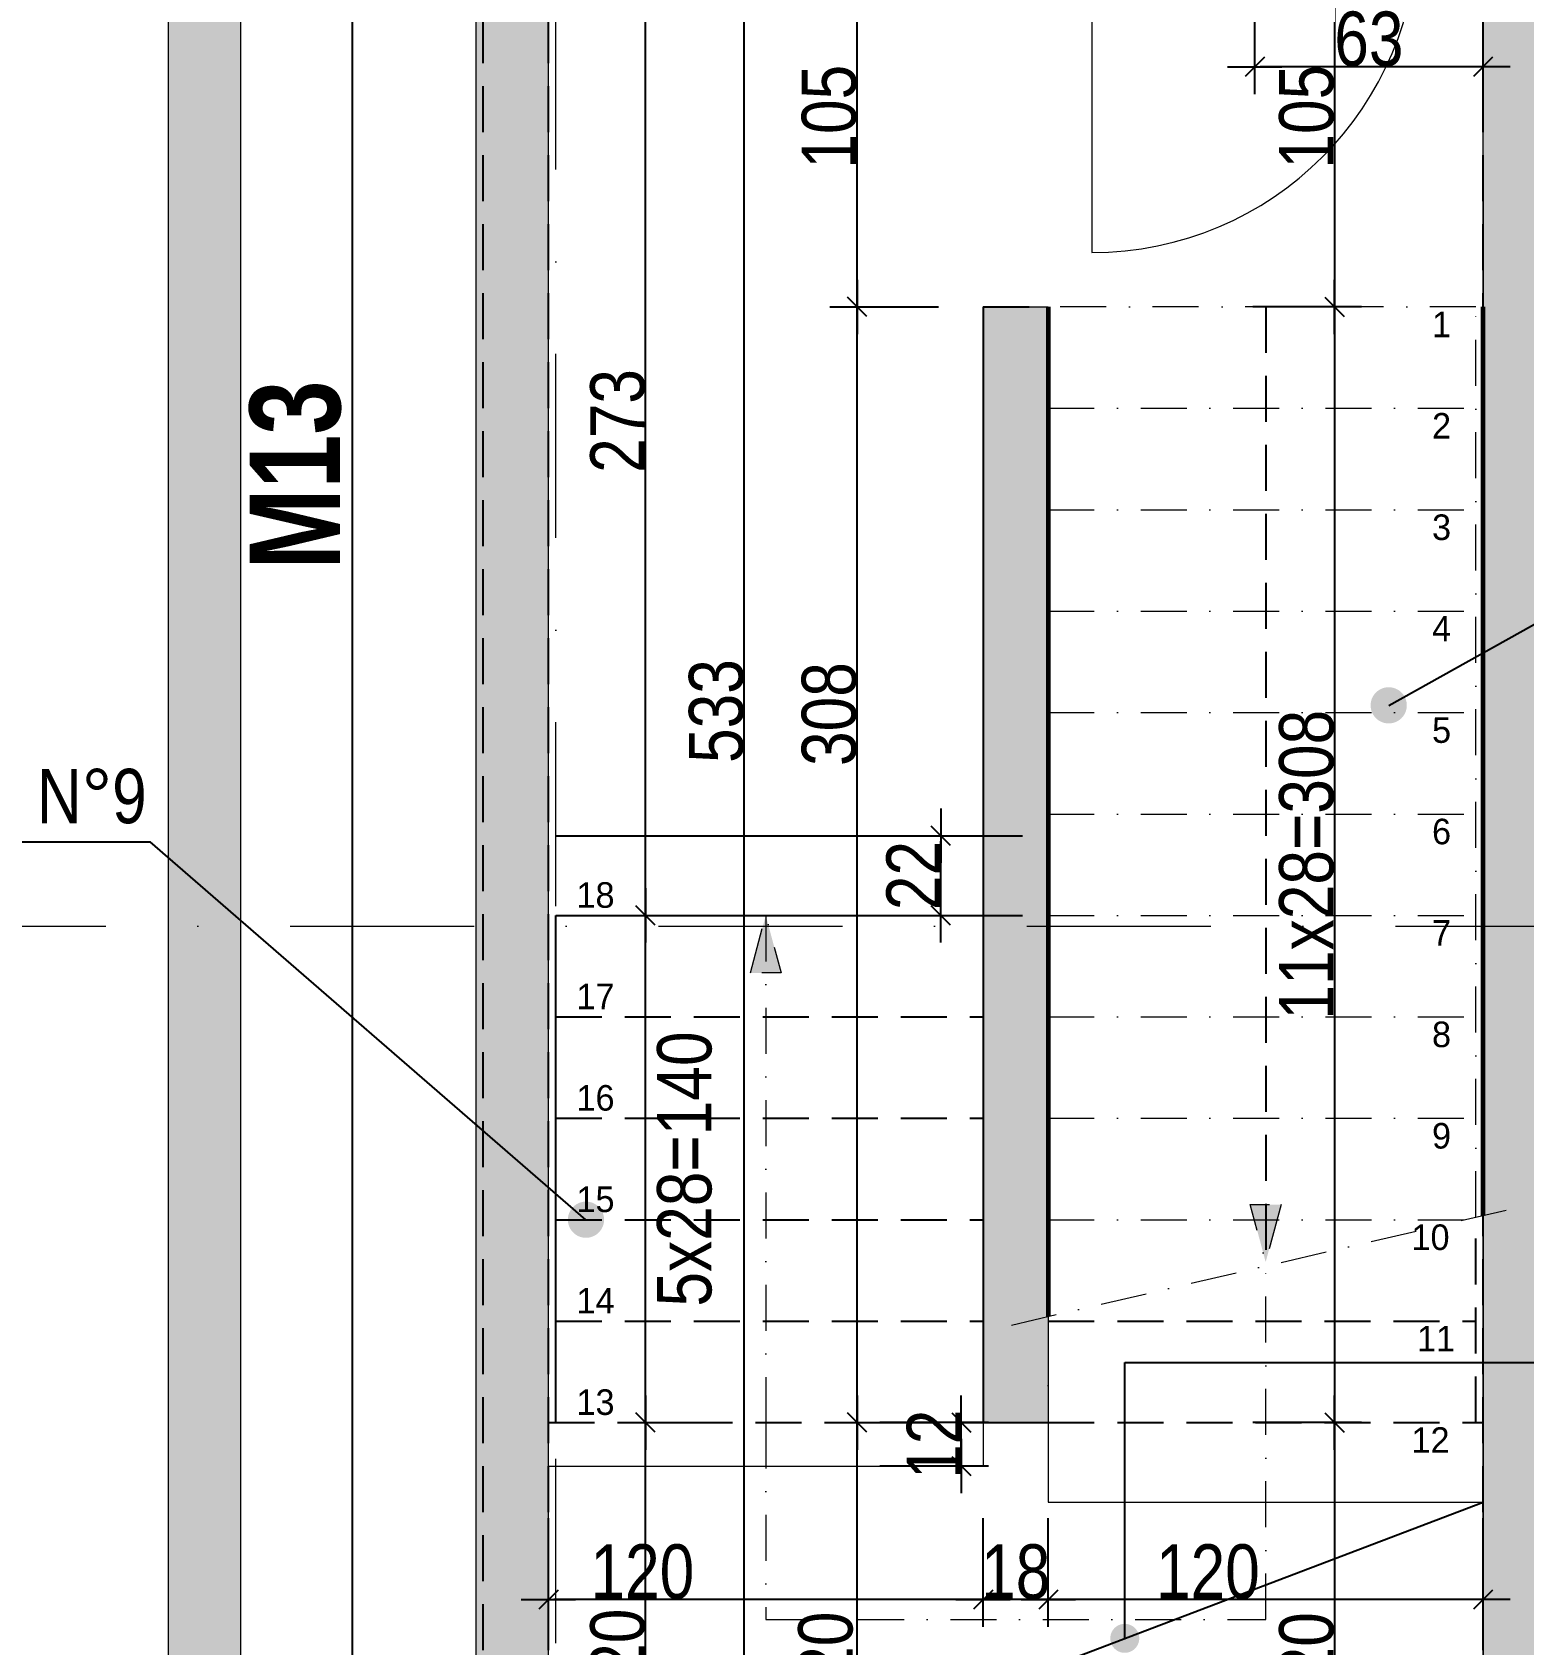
# Model space of a CAD drawing. Header units: centimetres. Extents: x 10803 to 23268, y -4986 to -786.
# Drawn here: x 13405 to 13816.7, y -3668 to -3222.8 of the extents above; entities that cross this region are included whole.
import ezdxf
from ezdxf.enums import TextEntityAlignment as Align

# ---------------------------------------------------------------- set-up
doc = ezdxf.new("R2010")
doc.units = ezdxf.units.CM
doc.header["$PDMODE"] = 1
doc.header["$PDSIZE"] = -2
doc.linetypes.add('CACHEX2', pattern=[19.05, 12.7, -6.35])
doc.linetypes.add('TIRETPTX2', pattern=[50.8, 25.4, -12.7, 0, -12.7])
for name, color, linetype in [('01_cote_gen', 4, 'Continuous'), ('01_linteaux', 2, 'Continuous'), ('01_murs_sup', 2, 'CACHEX2'), ('01_poch_murs', 253, 'Continuous'), ('01_texte', 230, 'Continuous'), ('AA_COTES', 2, 'Continuous')]:
    doc.layers.add(name, color=color, linetype=linetype)
doc.layers.add('01_murs_coup', color=5, linetype='Continuous', lineweight=60)
doc.layers.add('01_tram_axes', color=2, linetype='TIRETPTX2', lineweight=9)
doc.styles.add('ARIAL NA', font='ARIALN.TTF')
doc.styles.add('Eurostile', font='')
doc.styles.add('impact', font='impact.ttf')
doc.styles.add('STYLE2', font='ARIALN.TTF')
doc.styles.get('Eurostile').set_extended_font_data('Eurostile')
doc.dimstyles.new('JB50', dxfattribs={"dimscale": 0.1, "dimtxt": 150, "dimasz": 15, "dimexe": 0.1, "dimexo": 0.1, "dimgap": 0.09, "dimtad": 1, "dimdec": 1, "dimdsep": 46, "dimtxsty": 'STYLE2', "dimblk1": 'BOND_G', "dimblk2": 'BOND_D', "dimsah": 1, "dimcen": 1.5, "dimdle": 0.01, "dimse1": 1, "dimse2": 1, "dimclrd": 4, "dimclre": 2, "dimclrt": 6, "dimazin": 2, "dimtfac": 2.333333, "dimtdec": 1, "dimtix": 1, "dimtmove": 2, "dimatfit": 3, "dimldrblk": 'BOND_G', "dimfxl": 1, "dimtolj": 1, "dimtzin": 0, "dimarcsym": 0})

# ---------------------------------------------------------------- blocks, each defined once
blk = doc.blocks.new('BOND_G')
at = {"layer": 'AA_COTES', "color": 0}
for p, q in [((0, -5), (0, 15)), ((5, 0), (-5, 0)), ((1.77, 1.77), (-1.77, -1.77))]:
    blk.add_line(p, q, dxfattribs=at)
blk = doc.blocks.new('BOND_D')
at = {"layer": 'AA_COTES', "color": 0}
for p, q in [((0, 5), (0, -15)), ((5, 0), (-5, 0)), ((-1.77, -1.77), (1.77, 1.77))]:
    blk.add_line(p, q, dxfattribs=at)
blk = doc.blocks.new('*D1756')
at = {"layer": '01_cote_gen', "color": 4, "lineweight": -2, "transparency": 16777216}
blk.add_line((13803.97, -3232.36), (13743.97, -3232.36), dxfattribs=at)
at = {"layer": 'Defpoints', "color": 0, "lineweight": 0, "transparency": 16777216}
for p in [(13742.47, -3215.64), (13805.47, -3215.64), (13742.47, -3232.36)]:
    blk.add_point(p, dxfattribs=at)
at = {"layer": '01_cote_gen', "color": 4, "lineweight": -2, "transparency": 16777216, "xscale": 1.5, "yscale": 1.5, "zscale": 1.5, "rotation": 180}
blk.add_blockref('BOND_D', (13742.47, -3232.36), dxfattribs=at)
at = {"layer": '01_cote_gen', "color": 4, "lineweight": -2, "transparency": 16777216, "xscale": 1.5, "yscale": 1.5, "zscale": 1.5}
blk.add_blockref('BOND_G', (13805.47, -3232.36), dxfattribs=at)
at = {"layer": '01_cote_gen', "color": 6, "lineweight": 0, "transparency": 16777216, "insert": (13773.97, -3224.69), "char_height": 15, "attachment_point": 5, "style": 'STYLE2'}
blk.add_mtext('\\A1;63', dxfattribs=at)
blk = doc.blocks.new('*D1819')
at = {"layer": '01_cote_gen', "color": 4, "lineweight": -2, "transparency": 16777216}
blk.add_line((13803.97, -3655.5), (13686.97, -3655.5), dxfattribs=at)
at = {"layer": 'Defpoints', "color": 0, "lineweight": 0, "transparency": 16777216}
for p in [(13685.47, -3606.61), (13805.47, -3648.2), (13685.47, -3655.5)]:
    blk.add_point(p, dxfattribs=at)
at = {"layer": '01_cote_gen', "color": 4, "lineweight": -2, "transparency": 16777216, "xscale": 1.5, "yscale": 1.5, "zscale": 1.5, "rotation": 180}
blk.add_blockref('BOND_D', (13685.47, -3655.5), dxfattribs=at)
at = {"layer": '01_cote_gen', "color": 4, "lineweight": -2, "transparency": 16777216, "xscale": 1.5, "yscale": 1.5, "zscale": 1.5}
blk.add_blockref('BOND_G', (13805.47, -3655.5), dxfattribs=at)
at = {"layer": '01_cote_gen', "color": 6, "lineweight": 0, "transparency": 16777216, "insert": (13729.52, -3647.83), "char_height": 15, "attachment_point": 5, "style": 'STYLE2'}
blk.add_mtext('\\A1;120', dxfattribs=at)
blk = doc.blocks.new('*D1820')
at = {"layer": '01_cote_gen', "color": 4, "lineweight": -2, "transparency": 16777216}
blk.add_line((13683.97, -3655.5), (13668.97, -3655.5), dxfattribs=at)
at = {"layer": 'Defpoints', "color": 0, "lineweight": 0, "transparency": 16777216}
for p in [(13667.47, -3606.61), (13685.47, -3606.61), (13667.47, -3655.5)]:
    blk.add_point(p, dxfattribs=at)
at = {"layer": '01_cote_gen', "color": 4, "lineweight": -2, "transparency": 16777216, "xscale": 1.5, "yscale": 1.5, "zscale": 1.5, "rotation": 180}
blk.add_blockref('BOND_D', (13667.47, -3655.5), dxfattribs=at)
at = {"layer": '01_cote_gen', "color": 4, "lineweight": -2, "transparency": 16777216, "xscale": 1.5, "yscale": 1.5, "zscale": 1.5}
blk.add_blockref('BOND_G', (13685.47, -3655.5), dxfattribs=at)
at = {"layer": '01_cote_gen', "color": 6, "lineweight": 0, "transparency": 16777216, "insert": (13676.47, -3647.83), "char_height": 15, "attachment_point": 5, "style": 'STYLE2'}
blk.add_mtext('\\A1;18', dxfattribs=at)
blk = doc.blocks.new('*D1821')
at = {"layer": '01_cote_gen', "color": 4, "lineweight": -2, "transparency": 16777216}
blk.add_line((13665.97, -3655.5), (13548.97, -3655.5), dxfattribs=at)
at = {"layer": 'Defpoints', "color": 0, "lineweight": 0, "transparency": 16777216}
for p in [(13667.47, -3606.61), (13547.47, -3621.71), (13547.47, -3655.5)]:
    blk.add_point(p, dxfattribs=at)
at = {"layer": '01_cote_gen', "color": 4, "lineweight": -2, "transparency": 16777216, "xscale": 1.5, "yscale": 1.5, "zscale": 1.5, "rotation": 180}
blk.add_blockref('BOND_D', (13547.47, -3655.5), dxfattribs=at)
at = {"layer": '01_cote_gen', "color": 4, "lineweight": -2, "transparency": 16777216, "xscale": 1.5, "yscale": 1.5, "zscale": 1.5}
blk.add_blockref('BOND_G', (13667.47, -3655.5), dxfattribs=at)
at = {"layer": '01_cote_gen', "color": 6, "lineweight": 0, "transparency": 16777216, "insert": (13573.39, -3647.83), "char_height": 15, "attachment_point": 5, "style": 'STYLE2'}
blk.add_mtext('\\A1;120', dxfattribs=at)
blk = doc.blocks.new('*D1472')
at = {"layer": '01_cote_gen', "color": 4, "lineweight": -2, "transparency": 16777216}
blk.add_line((13367.37, -3725.11), (13367.37, -3045.11), dxfattribs=at)
at = {"layer": 'Defpoints', "color": 0, "lineweight": 0, "transparency": 16777216}
for p in [(13367.37, -3043.61), (13419.95, -3043.61), (13389.87, -3726.61)]:
    blk.add_point(p, dxfattribs=at)
at = {"layer": '01_cote_gen', "color": 4, "lineweight": -2, "transparency": 16777216, "xscale": 1.5, "yscale": 1.5, "zscale": 1.5}
for name, p, rotation in [('BOND_D', (13367.37, -3043.61), 90), ('BOND_G', (13367.37, -3726.61), 270)]:
    blk.add_blockref(name, p, dxfattribs=dict(at, rotation=rotation))
at = {"layer": '01_cote_gen', "color": 6, "lineweight": 0, "transparency": 16777216, "insert": (13359.7, -3385.11), "char_height": 15, "attachment_point": 5, "rotation": 90, "style": 'STYLE2'}
blk.add_mtext('\\A1;683', dxfattribs=at)
blk = doc.blocks.new('*D1824')
at = {"layer": '01_cote_gen', "color": 4, "lineweight": -2, "transparency": 16777216}
blk.add_line((13396.68, -3725.11), (13396.68, -3065.11), dxfattribs=at)
at = {"layer": 'Defpoints', "color": 0, "lineweight": 0, "transparency": 16777216}
for p in [(13396.68, -3063.61), (13462.47, -3063.61), (13426.98, -3726.61)]:
    blk.add_point(p, dxfattribs=at)
at = {"layer": '01_cote_gen', "color": 4, "lineweight": -2, "transparency": 16777216, "xscale": 1.5, "yscale": 1.5, "zscale": 1.5}
for name, p, rotation in [('BOND_D', (13396.68, -3063.61), 90), ('BOND_G', (13396.68, -3726.61), 270)]:
    blk.add_blockref(name, p, dxfattribs=dict(at, rotation=rotation))
at = {"layer": '01_cote_gen', "color": 6, "lineweight": 0, "transparency": 16777216, "insert": (13389.02, -3395.11), "char_height": 15, "attachment_point": 5, "rotation": 90, "style": 'STYLE2'}
blk.add_mtext('\\A1;663', dxfattribs=at)
blk = doc.blocks.new('*D1828')
at = {"layer": '01_cote_gen', "color": 4, "lineweight": -2, "transparency": 16777216}
blk.add_line((13632.67, -3725.11), (13632.67, -3608.11), dxfattribs=at)
at = {"layer": 'Defpoints', "color": 0, "lineweight": 0, "transparency": 16777216}
for p in [(13632.67, -3606.61), (13676.47, -3606.61), (13645.13, -3726.61)]:
    blk.add_point(p, dxfattribs=at)
at = {"layer": '01_cote_gen', "color": 4, "lineweight": -2, "transparency": 16777216, "xscale": 1.5, "yscale": 1.5, "zscale": 1.5}
for name, p, rotation in [('BOND_D', (13632.67, -3606.61), 90), ('BOND_G', (13632.67, -3726.61), 270)]:
    blk.add_blockref(name, p, dxfattribs=dict(at, rotation=rotation))
at = {"layer": '01_cote_gen', "color": 6, "lineweight": 0, "transparency": 16777216, "insert": (13624.02, -3673.14), "char_height": 15, "attachment_point": 5, "rotation": 90, "style": 'STYLE2'}
blk.add_mtext('\\A1;120', dxfattribs=at)
blk = doc.blocks.new('*D1829')
at = {"layer": '01_cote_gen', "color": 4, "lineweight": -2, "transparency": 16777216}
blk.add_line((13632.67, -3605.11), (13632.67, -3300.11), dxfattribs=at)
at = {"layer": 'Defpoints', "color": 0, "lineweight": 0, "transparency": 16777216}
for p in [(13632.67, -3298.61), (13667.47, -3298.61), (13676.47, -3606.61)]:
    blk.add_point(p, dxfattribs=at)
at = {"layer": '01_cote_gen', "color": 4, "lineweight": -2, "transparency": 16777216, "xscale": 1.5, "yscale": 1.5, "zscale": 1.5}
for name, p, rotation in [('BOND_D', (13632.67, -3298.61), 90), ('BOND_G', (13632.67, -3606.61), 270)]:
    blk.add_blockref(name, p, dxfattribs=dict(at, rotation=rotation))
at = {"layer": '01_cote_gen', "color": 6, "lineweight": 0, "transparency": 16777216, "insert": (13625, -3411.02), "char_height": 15, "attachment_point": 5, "rotation": 90, "style": 'STYLE2'}
blk.add_mtext('\\A1;308', dxfattribs=at)
blk = doc.blocks.new('*D1830')
at = {"layer": '01_cote_gen', "color": 4, "lineweight": -2, "transparency": 16777216}
blk.add_line((13601.52, -3725.11), (13601.52, -3195.11), dxfattribs=at)
at = {"layer": 'Defpoints', "color": 0, "lineweight": 0, "transparency": 16777216}
for p in [(13601.52, -3193.61), (13622.69, -3193.61), (13609.02, -3726.61)]:
    blk.add_point(p, dxfattribs=at)
at = {"layer": '01_cote_gen', "color": 4, "lineweight": -2, "transparency": 16777216, "xscale": 1.5, "yscale": 1.5, "zscale": 1.5}
for name, p, rotation in [('BOND_D', (13601.52, -3193.61), 90), ('BOND_G', (13601.52, -3726.61), 270)]:
    blk.add_blockref(name, p, dxfattribs=dict(at, rotation=rotation))
at = {"layer": '01_cote_gen', "color": 6, "lineweight": 0, "transparency": 16777216, "insert": (13593.85, -3410.19), "char_height": 15, "attachment_point": 5, "rotation": 90, "style": 'STYLE2'}
blk.add_mtext('\\A1;533', dxfattribs=at)
blk = doc.blocks.new('*D1832')
at = {"layer": '01_cote_gen', "color": 4, "lineweight": -2, "transparency": 16777216}
blk.add_line((13632.67, -3297.11), (13632.67, -3195.11), dxfattribs=at)
at = {"layer": 'Defpoints', "color": 0, "lineweight": 0, "transparency": 16777216}
for p in [(13632.67, -3193.61), (13655.17, -3193.61), (13655.17, -3298.61)]:
    blk.add_point(p, dxfattribs=at)
at = {"layer": '01_cote_gen', "color": 4, "lineweight": -2, "transparency": 16777216, "xscale": 1.5, "yscale": 1.5, "zscale": 1.5}
for name, p, rotation in [('BOND_D', (13632.67, -3193.61), 90), ('BOND_G', (13632.67, -3298.61), 270)]:
    blk.add_blockref(name, p, dxfattribs=dict(at, rotation=rotation))
at = {"layer": '01_cote_gen', "color": 6, "lineweight": 0, "transparency": 16777216, "insert": (13625, -3246.11), "char_height": 15, "attachment_point": 5, "rotation": 90, "style": 'STYLE2'}
blk.add_mtext('\\A1;105', dxfattribs=at)
blk = doc.blocks.new('*D2102')
at = {"layer": '01_poch_murs', "color": 4, "lineweight": -2, "transparency": 16777216}
blk.add_line((13764.45, -3195.11), (13764.45, -3297.11), dxfattribs=at)
at = {"layer": 'Defpoints', "color": 0, "lineweight": 0, "transparency": 16777216}
for p in [(13761.51, -3193.61), (13761.51, -3298.61), (13764.45, -3298.61)]:
    blk.add_point(p, dxfattribs=at)
at = {"layer": '01_poch_murs', "color": 4, "lineweight": -2, "transparency": 16777216, "xscale": 1.5, "yscale": 1.5, "zscale": 1.5}
for name, p, rotation in [('BOND_G', (13764.45, -3193.61), 90), ('BOND_D', (13764.45, -3298.61), 270)]:
    blk.add_blockref(name, p, dxfattribs=dict(at, rotation=rotation))
at = {"layer": '01_poch_murs', "color": 6, "lineweight": 0, "transparency": 16777216, "insert": (13756.79, -3246.11), "char_height": 15, "attachment_point": 5, "rotation": 90, "style": 'STYLE2'}
blk.add_mtext('\\A1;105', dxfattribs=at)
blk = doc.blocks.new('*D2103')
at = {"layer": '01_poch_murs', "color": 4, "lineweight": -2, "transparency": 16777216}
blk.add_line((13764.45, -3300.11), (13764.45, -3605.11), dxfattribs=at)
at = {"layer": 'Defpoints', "color": 0, "lineweight": 0, "transparency": 16777216}
for p in [(13771.95, -3298.61), (13764.45, -3606.61), (13771.95, -3606.61)]:
    blk.add_point(p, dxfattribs=at)
at = {"layer": '01_poch_murs', "color": 4, "lineweight": -2, "transparency": 16777216, "xscale": 1.5, "yscale": 1.5, "zscale": 1.5}
for name, p, rotation in [('BOND_G', (13764.45, -3298.61), 90), ('BOND_D', (13764.45, -3606.61), 270)]:
    blk.add_blockref(name, p, dxfattribs=dict(at, rotation=rotation))
at = {"layer": '01_poch_murs', "color": 6, "lineweight": 0, "transparency": 16777216, "insert": (13756.79, -3452.61), "char_height": 15, "attachment_point": 5, "rotation": 90, "style": 'STYLE2'}
blk.add_mtext('\\A1;11x28=308', dxfattribs=at)
blk = doc.blocks.new('*D2104')
at = {"layer": '01_poch_murs', "color": 4, "lineweight": -2, "transparency": 16777216}
blk.add_line((13764.45, -3608.11), (13764.45, -3725.11), dxfattribs=at)
at = {"layer": 'Defpoints', "color": 0, "lineweight": 0, "transparency": 16777216}
for p in [(13756.95, -3606.61), (13756.95, -3726.61), (13764.45, -3726.61)]:
    blk.add_point(p, dxfattribs=at)
at = {"layer": '01_poch_murs', "color": 4, "lineweight": -2, "transparency": 16777216, "xscale": 1.5, "yscale": 1.5, "zscale": 1.5}
for name, p, rotation in [('BOND_G', (13764.45, -3606.61), 90), ('BOND_D', (13764.45, -3726.61), 270)]:
    blk.add_blockref(name, p, dxfattribs=dict(at, rotation=rotation))
at = {"layer": '01_poch_murs', "color": 6, "lineweight": 0, "transparency": 16777216, "insert": (13756.79, -3673.29), "char_height": 15, "attachment_point": 5, "rotation": 90, "style": 'STYLE2'}
blk.add_mtext('\\A1;120', dxfattribs=at)
blk = doc.blocks.new('*D2105')
at = {"layer": '01_poch_murs', "color": 4, "lineweight": -2, "transparency": 16777216}
blk.add_line((13574.27, -3725.11), (13574.27, -3608.11), dxfattribs=at)
at = {"layer": 'Defpoints', "color": 0, "lineweight": 0, "transparency": 16777216}
for p in [(13574.27, -3606.61), (13594.02, -3606.61), (13594.02, -3726.61)]:
    blk.add_point(p, dxfattribs=at)
at = {"layer": '01_poch_murs', "color": 4, "lineweight": -2, "transparency": 16777216, "xscale": 1.5, "yscale": 1.5, "zscale": 1.5}
for name, p, rotation in [('BOND_D', (13574.27, -3606.61), 90), ('BOND_G', (13574.27, -3726.61), 270)]:
    blk.add_blockref(name, p, dxfattribs=dict(at, rotation=rotation))
at = {"layer": '01_poch_murs', "color": 6, "lineweight": 0, "transparency": 16777216, "insert": (13566.61, -3672.32), "char_height": 15, "attachment_point": 5, "rotation": 90, "style": 'STYLE2'}
blk.add_mtext('\\A1;120', dxfattribs=at)
blk = doc.blocks.new('*D2106')
at = {"layer": '01_poch_murs', "color": 4, "lineweight": -2, "transparency": 16777216}
blk.add_line((13574.27, -3605.11), (13574.27, -3468.11), dxfattribs=at)
at = {"layer": 'Defpoints', "color": 0, "lineweight": 0, "transparency": 16777216}
for p in [(13574.27, -3466.61), (13581.77, -3466.61), (13581.77, -3606.61)]:
    blk.add_point(p, dxfattribs=at)
at = {"layer": '01_poch_murs', "color": 4, "lineweight": -2, "transparency": 16777216, "xscale": 1.5, "yscale": 1.5, "zscale": 1.5}
for name, p, rotation in [('BOND_D', (13574.27, -3466.61), 90), ('BOND_G', (13574.27, -3606.61), 270)]:
    blk.add_blockref(name, p, dxfattribs=dict(at, rotation=rotation))
at = {"layer": '01_poch_murs', "color": 6, "lineweight": 0, "transparency": 16777216, "insert": (13585.07, -3536.61), "char_height": 15, "attachment_point": 5, "rotation": 90, "style": 'STYLE2'}
blk.add_mtext('\\A1;5x28=140', dxfattribs=at)
blk = doc.blocks.new('*D2107')
at = {"layer": '01_poch_murs', "color": 4, "lineweight": -2, "transparency": 16777216}
blk.add_line((13574.27, -3465.11), (13574.27, -3195.11), dxfattribs=at)
at = {"layer": 'Defpoints', "color": 0, "lineweight": 0, "transparency": 16777216}
for p in [(13574.27, -3193.61), (13581.77, -3193.61), (13581.77, -3466.61)]:
    blk.add_point(p, dxfattribs=at)
at = {"layer": '01_poch_murs', "color": 4, "lineweight": -2, "transparency": 16777216, "xscale": 1.5, "yscale": 1.5, "zscale": 1.5}
for name, p, rotation in [('BOND_D', (13574.27, -3193.61), 90), ('BOND_G', (13574.27, -3466.61), 270)]:
    blk.add_blockref(name, p, dxfattribs=dict(at, rotation=rotation))
at = {"layer": '01_poch_murs', "color": 6, "lineweight": 0, "transparency": 16777216, "insert": (13566.61, -3330.11), "char_height": 15, "attachment_point": 5, "rotation": 90, "style": 'STYLE2'}
blk.add_mtext('\\A1;273', dxfattribs=at)
blk = doc.blocks.new('*D2108')
at = {"layer": '01_poch_murs', "color": 4, "lineweight": -2, "transparency": 16777216}
blk.add_line((13655.8, -3465.11), (13655.8, -3446.11), dxfattribs=at)
at = {"layer": 'Defpoints', "color": 0, "lineweight": 0, "transparency": 16777216}
for p in [(13655.8, -3444.61), (13658.42, -3444.61), (13658.42, -3466.61)]:
    blk.add_point(p, dxfattribs=at)
at = {"layer": '01_poch_murs', "color": 4, "lineweight": -2, "transparency": 16777216, "xscale": 1.5, "yscale": 1.5, "zscale": 1.5}
for name, p, rotation in [('BOND_D', (13655.8, -3444.61), 90), ('BOND_G', (13655.8, -3466.61), 270)]:
    blk.add_blockref(name, p, dxfattribs=dict(at, rotation=rotation))
at = {"layer": '01_poch_murs', "color": 6, "lineweight": 0, "transparency": 16777216, "insert": (13648.26, -3455.61), "char_height": 15, "attachment_point": 5, "rotation": 90, "style": 'STYLE2'}
blk.add_mtext('\\A1;22', dxfattribs=at)
blk = doc.blocks.new('*D2109')
at = {"layer": '01_poch_murs', "color": 4, "lineweight": -2, "transparency": 16777216}
for p, q in [((13661.44, -3605.11), (13661.44, -3603.61)), ((13661.44, -3618.61), (13661.44, -3606.61)), ((13661.44, -3620.11), (13661.44, -3621.61))]:
    blk.add_line(p, q, dxfattribs=at)
at = {"layer": 'Defpoints', "color": 0, "lineweight": 0, "transparency": 16777216}
for p in [(13661.44, -3606.61), (13662.5, -3606.61), (13662.5, -3618.61)]:
    blk.add_point(p, dxfattribs=at)
at = {"layer": '01_poch_murs', "color": 4, "lineweight": -2, "transparency": 16777216, "xscale": 1.5, "yscale": 1.5, "zscale": 1.5}
for name, p, rotation in [('BOND_D', (13661.44, -3606.61), 270), ('BOND_G', (13661.44, -3618.61), 90)]:
    blk.add_blockref(name, p, dxfattribs=dict(at, rotation=rotation))
at = {"layer": '01_poch_murs', "color": 6, "lineweight": 0, "transparency": 16777216, "insert": (13653.9, -3612.61), "char_height": 15, "attachment_point": 5, "rotation": 90, "style": 'STYLE2'}
blk.add_mtext('\\A1;12', dxfattribs=at)

msp = doc.modelspace()

# ---------------------------------------------------------------- hatches: boundary and pattern name
at = {"layer": '01_murs_sup'}
h = msp.add_hatch(dxfattribs=at)
h.set_pattern_fill('DASH', color=256, scale=2.5, angle=135)
h.set_pattern_definition([(135, (-5244.812, -7128.725), (-11.2253202, 9e-16), [7.9375, -7.9375])])
h.paths.add_polyline_path([(12384.51, -3726.61), (12106.45, -3726.61), (12106.45, -3223.61), (12081.45, -3223.61), (12081.45, -3726.61), (11493.95, -3726.61), (11493.95, -3223.59), (11488.95, -3223.59), (11473.95, -3223.59), (11473.95, -3726.57), (11408.95, -3726.57), (11408.95, -3113.59), (11493.95, -3113.59), (11493.95, -2875.41), (11473.95, -2875.41), (11473.95, -3093.59), (11388.95, -3093.59), (11388.95, -3881.61), (11493.95, -3881.61), (11493.95, -3751.61), (12384.51, -3751.61)])
h.paths.add_polyline_path([(11473.95, -3751.61), (11473.95, -3861.61), (11408.95, -3861.61), (11408.95, -3751.61)], flags=16)
edge = h.paths.add_edge_path(flags=0)
edge.add_arc((11443.01, -3806.61), 3.91, 0, 360)
h.paths.add_polyline_path([(12680.87, -3716.61), (12660.87, -3716.61), (12660.87, -3726.61), (12384.51, -3726.61), (12384.51, -3751.61), (12680.87, -3751.61)])
h.paths.add_polyline_path([(12680.87, -3223.61), (12660.87, -3223.61), (12660.87, -3716.61), (12680.87, -3716.61)])
h.paths.add_polyline_path([(14924.47, -3243.66), (14924.47, -3223.66), (14899.47, -3223.66), (14899.47, -3228.63), (14899.47, -3726.61), (14639.47, -3726.61), (14639.47, -3716.61), (14619.47, -3716.61), (14619.47, -3726.61), (14105.47, -3726.61), (14105.47, -3716.61), (14085.47, -3716.61), (14085.47, -3726.61), (13825.47, -3726.61), (13825.47, -3173.61), (13801.11, -3173.61), (13801.11, -3193.61), (13805.47, -3193.61), (13805.47, -3726.61), (13547.47, -3726.61), (13547.47, -3193.61), (13697.91, -3193.61), (13697.91, -3173.61), (13529.47, -3173.61), (13529.47, -3726.61), (13279.74, -3726.61), (13279.74, -3716.61), (13259.74, -3716.61), (13259.74, -3726.61), (12702.87, -3726.61), (12702.87, -3716.61), (12682.87, -3716.61), (12682.87, -3751.61), (13442.47, -3751.61), (13442.47, -3885.55), (13547.47, -3885.55), (13547.47, -3751.61), (14191.98, -3751.61), (14191.98, -3821.61), (14271.98, -3821.61), (14271.98, -3751.61), (14899.47, -3751.61), (14899.47, -4678.51), (16283.47, -4678.51), (16283.47, -4653.51), (14924.47, -4653.51), (14924.47, -4403.12), (15515.68, -4403.12), (15515.68, -4548.6), (16058.43, -4548.6), (16058.43, -4548.6), (16078.43, -4548.6), (16078.43, -4418.71), (16058.43, -4418.71), (16058.43, -4528.6), (15533.68, -4528.6), (15533.68, -4075.81), (15749.46, -4075.81), (15749.46, -4055.81), (15533.68, -4055.81), (15533.68, -3665.4), (15515.68, -3665.4), (15515.68, -4383.12), (14924.47, -4383.12)])
h.paths.add_polyline_path([(13462.47, -3751.61), (13527.47, -3751.61), (13527.47, -3865.55), (13462.47, -3865.55)], flags=16)
edge = h.paths.add_edge_path(flags=0)
edge.add_arc((13494.97, -3810.55), 3.91, 0, 360)
h.paths.add_polyline_path([(14211.98, -3751.61), (14251.98, -3751.61), (14251.98, -3801.61), (14211.98, -3801.61)], flags=16)
h.paths.add_polyline_path([(13279.74, -3223.59), (13259.74, -3223.59), (13259.74, -3716.61), (13279.74, -3716.61)], flags=17)
h.paths.add_polyline_path([(12702.87, -3223.61), (12682.87, -3223.61), (12682.87, -3716.61), (12702.87, -3716.61)])
at = {"layer": '01_poch_murs', "lineweight": 0}
h = msp.add_hatch(color=256, dxfattribs=at)
h.dxf.hatch_style = 1
h.paths.add_polyline_path([(14924.47, -3303.67), (14899.47, -3303.67), (14899.47, -3726.61), (14639.47, -3726.61), (14639.47, -3303.67), (14619.47, -3303.67), (14619.47, -3726.61), (14105.47, -3726.61), (14105.47, -3303.64), (14085.47, -3303.64), (14085.47, -3726.61), (13825.47, -3726.61), (13825.47, -3173.61), (13793.47, -3173.61), (13793.47, -3193.61), (13805.47, -3193.61), (13805.47, -3726.61), (13547.47, -3726.61), (13547.47, -3193.61), (13691.47, -3193.61), (13691.47, -3173.61), (13527.47, -3173.61), (13527.47, -3865.65), (13462.47, -3865.65), (13462.47, -3063.61), (13559.47, -3063.61), (13559.47, -2959.75), (13539.47, -2959.75), (13539.47, -3043.61), (13442.47, -3043.61), (13442.47, -3885.65), (13547.47, -3885.65), (13547.47, -3751.61), (14191.98, -3751.61), (14191.98, -3821.61), (14899.47, -3821.61), (14899.47, -4202.74), (14924.47, -4202.74), (14924.47, -4075.61), (14924.47, -4075.61), (14924.47, -4055.61), (14924.47, -4055.61), (14924.47, -3801.61), (14211.98, -3801.61), (14211.98, -3751.61), (14924.47, -3751.61)])
h = msp.add_hatch(color=256, dxfattribs=at)
h.dxf.hatch_style = 1
h.paths.add_polyline_path([(13685.47, -3298.61), (13667.47, -3298.61), (13667.47, -3606.61), (13685.47, -3606.61)])
at = {"layer": '01_tram_axes', "ltscale": 0.5}
for points in [[(13603.22, -3482.49), (13607.47, -3466.61), (13611.72, -3482.49)], [(13749.72, -3546.42), (13745.47, -3562.3), (13741.22, -3546.42)]]:
    msp.add_hatch(color=256, dxfattribs=at).paths.add_polyline_path(points)

# ---------------------------------------------------------------- linework, layer by layer
at = {"layer": '01_linteaux', "lineweight": 0}
for p, q in [((13697.47, -3193.61), (13697.47, -3283.61)), ((13667.47, -3606.61), (13667.47, -3618.61)), ((13685.47, -3606.61), (13685.47, -3628.61)), ((13547.47, -3618.61), (13667.47, -3618.61)), ((13685.47, -3628.61), (13805.47, -3628.61))]:
    msp.add_line(p, q, dxfattribs=at)
msp.add_arc((13697.47, -3193.61), 90, 270, 0, dxfattribs=at)
at = {"layer": '01_murs_coup', "lineweight": 18}
for p, q in [((13442.47, -3043.61), (13442.47, -3885.65)), ((13462.47, -3063.61), (13462.47, -3865.65)), ((13527.47, -3865.65), (13527.47, -3173.61)), ((13805.47, -3726.61), (13805.47, -3193.61)), ((13667.47, -3298.61), (13667.47, -3606.61)), ((13685.47, -3298.61), (13685.47, -3606.61))]:
    msp.add_line(p, q, dxfattribs=at)
at = {"layer": '01_murs_coup', "lineweight": 5}
for p, q in [((13547.47, -3726.61), (13547.47, -3193.61)), ((13805.47, -3726.61), (13805.47, -3193.61)), ((13805.47, -3266.61), (13805.47, -3726.61)), ((13667.47, -3298.61), (13667.47, -3606.61)), ((13667.47, -3298.61), (13685.47, -3298.61)), ((13685.47, -3298.61), (13685.47, -3606.61)), ((13667.47, -3606.61), (13685.47, -3606.61))]:
    msp.add_line(p, q, dxfattribs=at)
at = {"layer": '01_murs_coup'}
for p, q in [((13685.47, -3298.61), (13685.47, -3577.32)), ((13805.47, -3549.45), (13805.47, -3298.61))]:
    msp.add_line(p, q, dxfattribs=at)
at = {"layer": '01_murs_sup'}
for p, q in [((13529.47, -3726.61), (13529.47, -3173.61)), ((13547.47, -3726.61), (13547.47, -3193.61)), ((13805.47, -3726.61), (13805.47, -3193.61)), ((13805.47, -3726.61), (13805.47, -3193.61)), ((13667.47, -3298.61), (13685.47, -3298.61)), ((13745.47, -3298.61), (13745.47, -3562.3)), ((13549.47, -3494.61), (13667.47, -3494.61)), ((13549.47, -3522.61), (13667.47, -3522.61)), ((13549.47, -3550.61), (13667.47, -3550.61)), ((13803.47, -3606.61), (13803.47, -3549.91)), ((13549.47, -3578.61), (13667.47, -3578.61)), ((13685.47, -3578.61), (13803.47, -3578.61)), ((13547.47, -3606.61), (13667.47, -3606.61)), ((13685.47, -3606.61), (13805.47, -3606.61))]:
    msp.add_line(p, q, dxfattribs=at)
at = {"layer": '01_murs_sup', "linetype": 'Continuous'}
for p, q in [((13667.47, -3298.61), (13667.47, -3606.61)), ((13549.47, -3444.61), (13667.47, -3444.61)), ((13549.47, -3466.61), (13667.47, -3466.61)), ((13549.47, -3606.61), (13549.47, -3466.61)), ((13667.47, -3606.61), (13685.47, -3606.61))]:
    msp.add_line(p, q, dxfattribs=at)
at = {"layer": '01_texte'}
for p, q in [((13493.37, -3759.45), (13493.37, -2093.61)), ((13779.44, -3408.61), (13897.11, -3343.04)), ((13281.52, -3446.28), (13437.54, -3446.28)), ((13557.83, -3550.61), (13437.54, -3446.28)), ((13706.57, -3666.18), (13706.57, -3590)), ((13706.57, -3590), (14078, -3590)), ((13547.47, -3726.61), (13805.47, -3628.61))]:
    msp.add_line(p, q, dxfattribs=at)
for points, const_width in [([(13776.94, -3408.61, 1), (13781.94, -3408.61, 1)], 5), ([(13555.33, -3550.61, 1), (13560.33, -3550.61, 1)], 5), ([(13704.57, -3666.18, 1), (13708.57, -3666.18, 1)], 4)]:
    msp.add_lwpolyline(points, format="xyb", close=True, dxfattribs=dict(at, const_width=const_width))
at = {"layer": '01_tram_axes', "ltscale": 2}
for p, q in [((13549.47, -3972.57), (13549.47, -1286.96)), ((11035.37, -3469.61), (18676.4, -3469.61))]:
    msp.add_line(p, q, dxfattribs=at)
at = {"layer": '01_tram_axes', "ltscale": 0.5}
for p, q in [((13803.47, -3298.61), (13685.47, -3298.61)), ((13685.47, -3298.61), (13685.47, -3577.32)), ((13803.47, -3549.91), (13803.47, -3298.61)), ((13685.47, -3326.61), (13803.47, -3326.61)), ((13685.47, -3354.61), (13803.47, -3354.61)), ((13685.47, -3382.61), (13803.47, -3382.61)), ((13685.47, -3410.61), (13803.47, -3410.61)), ((13685.47, -3438.61), (13805.47, -3438.61)), ((13607.47, -3466.61), (13607.47, -3606.61)), ((13685.47, -3466.61), (13803.47, -3466.61)), ((13685.47, -3494.61), (13803.47, -3494.61)), ((13685.47, -3522.61), (13803.47, -3522.61)), ((13675.26, -3579.69), (13813.82, -3547.51)), ((13685.47, -3550.61), (13803.47, -3550.61)), ((13745.47, -3661), (13745.47, -3562.22)), ((13685.47, -3577.32), (13685.47, -3606.61)), ((13607.47, -3606.61), (13607.47, -3661)), ((13607.47, -3661), (13745.47, -3661))]:
    msp.add_line(p, q, dxfattribs=at)
at = {"layer": '01_tram_axes', "ltscale": 0.5, "flags": 128}
for points in [[(13603.22, -3482.49), (13607.47, -3466.61), (13611.72, -3482.49)], [(13749.72, -3546.42), (13745.47, -3562.3), (13741.22, -3546.42)]]:
    msp.add_lwpolyline(points, close=True, dxfattribs=at)

# ---------------------------------------------------------------- texts
at = {"layer": '01_murs_sup', "style": 'Eurostile'}
for s, p in [('10', (13785.74, -3558.97)), ('11', (13787.25, -3586.97)), ('12', (13785.74, -3614.97))]:
    msp.add_text(s, height=7.059, dxfattribs=at).set_placement(p)
at = {"layer": '01_murs_sup', "char_height": 7.06, "attachment_point": 2, "line_spacing_factor": 0.894142, "style": 'Eurostile'}
for s, insert in [('1', (13794.02, -3299.91)), ('2', (13794.03, -3327.91)), ('3', (13794.03, -3355.91)), ('4', (13794.03, -3383.91)), ('5', (13794.03, -3411.91)), ('6', (13794.03, -3439.91)), ('7', (13794.03, -3467.91)), ('8', (13794.02, -3495.91)), ('9', (13794.02, -3523.91))]:
    msp.add_mtext(s, dxfattribs=dict(at, insert=insert))
at = {"layer": '01_texte', "style": 'impact'}
msp.add_text('M13', height=25, rotation=90, dxfattribs=at).set_placement((13497.46, -3318.94), align=Align.BOTTOM_RIGHT)
at = {"layer": '01_texte', "style": 'ARIAL NA'}
msp.add_text('VOLEE PREFA N°9', height=15, dxfattribs=at).set_placement((13282.1, -3441.15))
at = {"layer": '01_tram_axes', "ltscale": 0.5, "char_height": 7.059, "attachment_point": 2, "line_spacing_factor": 0.894142, "style": 'Eurostile'}
for s, insert in [('18', (13560.46, -3457.44)), ('17', (13560.46, -3485.44)), ('16', (13560.46, -3513.44)), ('15', (13560.46, -3541.44)), ('14', (13560.46, -3569.44)), ('13', (13560.46, -3597.44))]:
    msp.add_mtext(s, dxfattribs=dict(at, insert=insert))

# ---------------------------------------------------------------- dimensions: what is measured, and where the dimension line sits
at = {"layer": '01_cote_gen', "lineweight": 0}
for base, p1, p2, picture, middle in [((13367.37, -3043.61), (13389.87, -3726.61), (13419.95, -3043.61), '*D1472', (13359.7, -3385.11)), ((13396.68, -3063.61), (13426.98, -3726.61), (13462.47, -3063.61), '*D1824', (13389.02, -3395.11)), ((13632.67, -3193.61), (13655.17, -3298.61), (13655.17, -3193.61), '*D1832', (13625, -3246.11))]:
    dim = msp.add_linear_dim(base=base, p1=p1, p2=p2, angle=90, dimstyle='JB50', dxfattribs=at)
    dim.commit()
    dim.dimension.update_dxf_attribs({"geometry": picture, "text_midpoint": middle})
for base, p1, p2, picture, middle in [((13601.52, -3193.61), (13609.02, -3726.61), (13622.69, -3193.61), '*D1830', (13593.85, -3410.19)), ((13632.67, -3298.61), (13676.47, -3606.61), (13667.47, -3298.61), '*D1829', (13625, -3411.02)), ((13632.67, -3606.61), (13645.13, -3726.61), (13676.47, -3606.61), '*D1828', (13624.02, -3673.14))]:
    dim = msp.add_linear_dim(base=base, p1=p1, p2=p2, angle=90, dimstyle='JB50', dxfattribs=at)
    dim.commit()
    dim.dimension.update_dxf_attribs({"geometry": picture, "text_midpoint": middle, "dimtype": 160})
for base, p1, p2, picture, middle in [((13742.47, -3232.36), (13805.47, -3215.64), (13742.47, -3215.64), '*D1756', (13773.97, -3224.69)), ((13667.47, -3655.5), (13685.47, -3606.61), (13667.47, -3606.61), '*D1820', (13676.47, -3647.83))]:
    dim = msp.add_linear_dim(base=base, p1=p1, p2=p2, dimstyle='JB50', dxfattribs=at)
    dim.commit()
    dim.dimension.update_dxf_attribs({"geometry": picture, "text_midpoint": middle})
for base, p1, p2, picture, middle in [((13547.47, -3655.5), (13667.47, -3606.61), (13547.47, -3621.71), '*D1821', (13573.39, -3647.83)), ((13685.47, -3655.5), (13805.47, -3648.2), (13685.47, -3606.61), '*D1819', (13729.52, -3647.83))]:
    dim = msp.add_linear_dim(base=base, p1=p1, p2=p2, dimstyle='JB50', dxfattribs=at)
    dim.commit()
    dim.dimension.update_dxf_attribs({"geometry": picture, "text_midpoint": middle, "dimtype": 160})
at = {"layer": '01_poch_murs', "lineweight": 0}
for base, p1, p2, picture, middle in [((13574.27, -3193.61), (13581.77, -3466.61), (13581.77, -3193.61), '*D2107', (13566.61, -3330.11)), ((13764.45, -3298.61), (13761.51, -3193.61), (13761.51, -3298.61), '*D2102', (13756.79, -3246.11)), ((13655.8, -3444.61), (13658.42, -3466.61), (13658.42, -3444.61), '*D2108', (13648.26, -3455.61)), ((13661.44, -3606.61), (13662.5, -3618.61), (13662.5, -3606.61), '*D2109', (13653.9, -3612.61))]:
    dim = msp.add_linear_dim(base=base, p1=p1, p2=p2, angle=90, dimstyle='JB50', dxfattribs=at)
    dim.commit()
    dim.dimension.update_dxf_attribs({"geometry": picture, "text_midpoint": middle})
dim = msp.add_linear_dim(base=(13764.45, -3606.61), p1=(13771.95, -3298.61), p2=(13771.95, -3606.61), angle=90, text='11x28=308', dimstyle='JB50', dxfattribs=at)
dim.commit()
dim.dimension.update_dxf_attribs({"geometry": '*D2103', "text_midpoint": (13756.79, -3452.61)})
dim = msp.add_linear_dim(base=(13574.27, -3466.61), p1=(13581.77, -3606.61), p2=(13581.77, -3466.61), angle=90, text='5x28=140', dimstyle='JB50', dxfattribs=at)
dim.commit()
dim.dimension.update_dxf_attribs({"geometry": '*D2106', "text_midpoint": (13585.07, -3536.61), "dimtype": 160})
for base, p1, p2, picture, middle in [((13574.27, -3606.61), (13594.02, -3726.61), (13594.02, -3606.61), '*D2105', (13566.61, -3672.32)), ((13764.45, -3726.61), (13756.95, -3606.61), (13756.95, -3726.61), '*D2104', (13756.79, -3673.29))]:
    dim = msp.add_linear_dim(base=base, p1=p1, p2=p2, angle=90, dimstyle='JB50', dxfattribs=at)
    dim.commit()
    dim.dimension.update_dxf_attribs({"geometry": picture, "text_midpoint": middle, "dimtype": 160})

doc.saveas('drawing.dxf')
